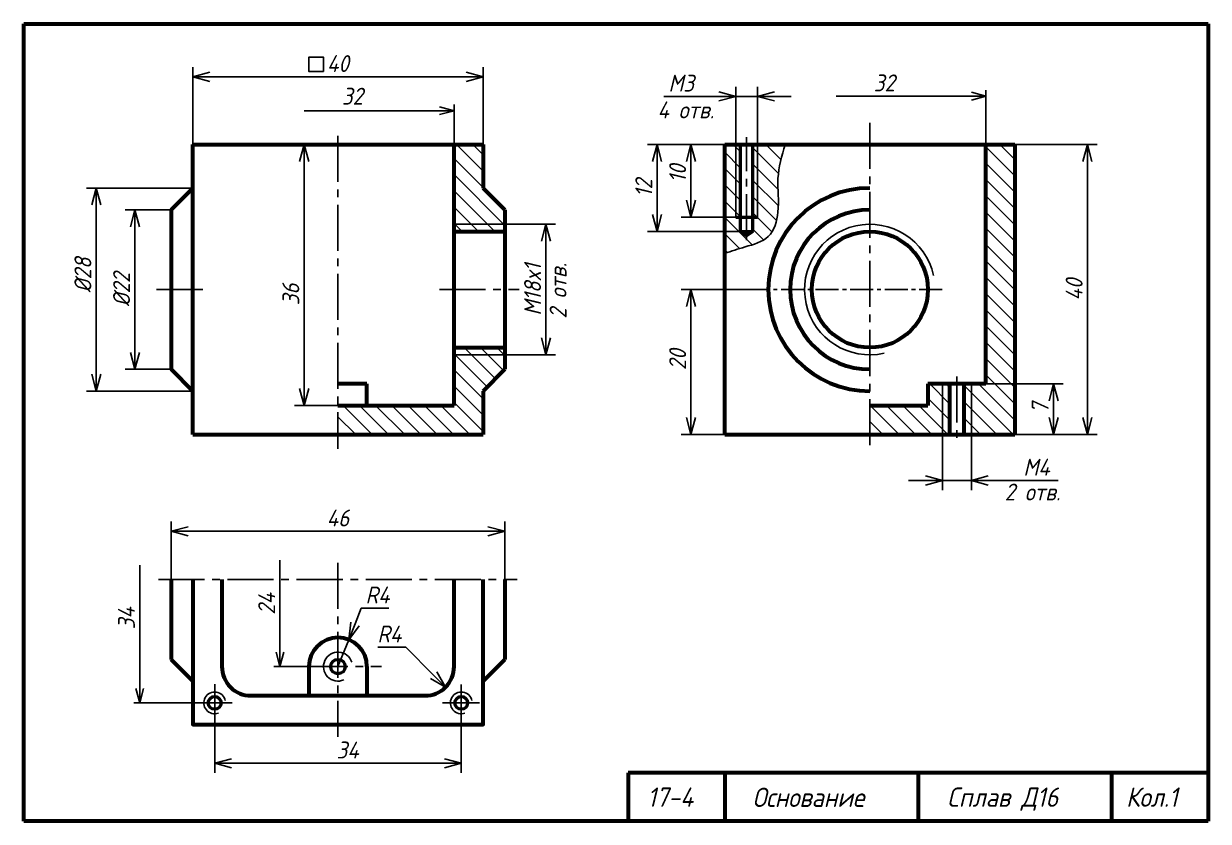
# Model space of a CAD drawing. Header units: millimetres. Extents: x -255 to 513, y 132 to 472.
# Drawn here: x 10 to 255, y 307 to 472 of the extents above; entities that cross this region are included whole.
import ezdxf

# ---------------------------------------------------------------- set-up
doc = ezdxf.new("R2010")
doc.units = ezdxf.units.MM
doc.header["$LTSCALE"] = 0.5
doc.linetypes.add('CENTER2', pattern=[28.575, 19.05, -3.175, 3.175, -3.175])
doc.layers.get('Defpoints').update_dxf_attribs({"color": 5})
doc.styles.get("Standard").update_dxf_attribs({"font": 'isocpeui.ttf', "width": 0.9})
doc.dimstyles.new('Standart 1', dxfattribs={"dimtxt": 3.5, "dimasz": 3.5, "dimexe": 2, "dimexo": 0, "dimgap": 1, "dimtad": 1, "dimtoh": 1, "dimdec": 0, "dimtxsty": 'Standard', "dimblk": 'OPEN30', "dimcen": 2.5, "dimadec": 0, "dimazin": 0, "dimtfac": 1, "dimtdec": 0, "dimtmove": 0, "dimatfit": 3, "dimldrblk": 'DOTSMALL', "dimfxl": 0, "dimarcsym": 0})
pattern_1 = [(135, (-20, 287), (-1.683798, -1.683798), [])]

# ---------------------------------------------------------------- blocks, each defined once
blk = doc.blocks.new('_Open30')
at = {"color": 0, "linetype": 'ByBlock', "lineweight": -2}
for p, q in [((-1, 0.268), (0, 0)), ((0, 0), (-1, -0.268)), ((0, 0), (-1, 0))]:
    blk.add_line(p, q, dxfattribs=at)
blk = doc.blocks.new('*D123')
at = {"color": 0, "lineweight": -2}
for p, q in [((49.5, 327.74), (49.5, 317)), ((100.5, 327.84), (100.5, 317)), ((53, 319), (97, 319))]:
    blk.add_line(p, q, dxfattribs=at)
at = {"layer": 'Defpoints', "color": 0}
for p in [(49.5, 327.74), (100.5, 327.84), (100.5, 319)]:
    blk.add_point(p, dxfattribs=at)
at = {"color": 0, "lineweight": -2, "xscale": 3.5, "yscale": 3.5, "zscale": 3.5, "rotation": 180}
blk.add_blockref('_Open30', (49.5, 319), dxfattribs=at)
at = {"color": 0, "lineweight": -2, "xscale": 3.5, "yscale": 3.5, "zscale": 3.5}
blk.add_blockref('_Open30', (100.5, 319), dxfattribs=at)
at = {"color": 0, "lineweight": -3, "insert": (77, 321.75), "char_height": 3.5, "attachment_point": 5}
blk.add_mtext('34', dxfattribs=at)
blk = doc.blocks.new('_DotSmall')
at = {"color": 0, "linetype": 'ByBlock', "const_width": 0.5}
blk.add_lwpolyline([(-0.0625, 0, 1), (0.0625, 0, 1)], format="xyb", close=True, dxfattribs=at)
blk = doc.blocks.new('*D124')
at = {"color": 0, "lineweight": -2}
for p, q in [((40.5, 357), (40.5, 369)), ((109.5, 357), (109.5, 369)), ((44, 367), (106, 367))]:
    blk.add_line(p, q, dxfattribs=at)
at = {"layer": 'Defpoints', "color": 0}
for p in [(109.5, 367), (40.5, 357), (109.5, 357)]:
    blk.add_point(p, dxfattribs=at)
at = {"color": 0, "lineweight": -2, "xscale": 3.5, "yscale": 3.5, "zscale": 3.5, "rotation": 180}
blk.add_blockref('_Open30', (40.5, 367), dxfattribs=at)
at = {"color": 0, "lineweight": -2, "xscale": 3.5, "yscale": 3.5, "zscale": 3.5}
blk.add_blockref('_Open30', (109.5, 367), dxfattribs=at)
at = {"color": 0, "lineweight": -3, "insert": (75, 369.75), "char_height": 3.5, "attachment_point": 5}
blk.add_mtext('46', dxfattribs=at)
blk = doc.blocks.new('*D125')
at = {"color": 0, "lineweight": -2}
for p, q in [((200, 387), (200, 375.5)), ((206, 387), (206, 375.5)), ((196.5, 377.5), (193, 377.5)), ((200, 377.5), (206, 377.5)), ((209.5, 377.5), (223.97, 377.5))]:
    blk.add_line(p, q, dxfattribs=at)
at = {"layer": 'Defpoints', "color": 0}
for p in [(200, 387), (206, 387), (206, 377.5)]:
    blk.add_point(p, dxfattribs=at)
at = {"color": 0, "lineweight": -2, "xscale": 3.5, "yscale": 3.5, "zscale": 3.5}
blk.add_blockref('_Open30', (200, 377.5), dxfattribs=at)
at = {"color": 0, "lineweight": -2, "xscale": 3.5, "yscale": 3.5, "zscale": 3.5, "rotation": 180}
blk.add_blockref('_Open30', (206, 377.5), dxfattribs=at)
at = {"color": 0, "lineweight": -3, "insert": (218.48, 380.25), "char_height": 3.5, "attachment_point": 5}
blk.add_mtext(' M4', dxfattribs=at)
blk = doc.blocks.new('*D126')
at = {"color": 0, "lineweight": -2}
for p, q in [((157.25, 447), (157.25, 458.95)), ((161.75, 447), (161.75, 458.95)), ((153.75, 456.95), (142.41, 456.95)), ((161.75, 456.95), (157.25, 456.95)), ((165.25, 456.95), (168.75, 456.95))]:
    blk.add_line(p, q, dxfattribs=at)
at = {"layer": 'Defpoints', "color": 0}
for p in [(161.75, 456.95), (157.25, 447), (161.75, 447)]:
    blk.add_point(p, dxfattribs=at)
at = {"color": 0, "lineweight": -2, "xscale": 3.5, "yscale": 3.5, "zscale": 3.5}
blk.add_blockref('_Open30', (157.25, 456.95), dxfattribs=at)
at = {"color": 0, "lineweight": -2, "xscale": 3.5, "yscale": 3.5, "zscale": 3.5, "rotation": 180}
blk.add_blockref('_Open30', (161.75, 456.95), dxfattribs=at)
at = {"color": 0, "lineweight": -3, "insert": (146, 459.7), "char_height": 3.5, "attachment_point": 5}
blk.add_mtext('M3', dxfattribs=at)
blk = doc.blocks.new('*D127')
at = {"color": 0, "lineweight": -2}
for p, q in [((155, 447), (146, 447)), ((148, 435.5), (148, 443.5)), ((157.25, 432), (146, 432))]:
    blk.add_line(p, q, dxfattribs=at)
at = {"layer": 'Defpoints', "color": 0}
for p in [(148, 447), (155, 447), (157.25, 432)]:
    blk.add_point(p, dxfattribs=at)
at = {"color": 0, "lineweight": -2, "xscale": 3.5, "yscale": 3.5, "zscale": 3.5}
for p, rotation in [((148, 447), 90), ((148, 432), 270)]:
    blk.add_blockref('_Open30', p, dxfattribs=dict(at, rotation=rotation))
at = {"color": 0, "lineweight": -3, "insert": (145.25, 441), "char_height": 3.5, "attachment_point": 5, "rotation": 90}
blk.add_mtext('10', dxfattribs=at)
blk = doc.blocks.new('*D128')
at = {"color": 0, "lineweight": -2}
for p, q in [((148, 447), (139, 447)), ((141, 432.5), (141, 443.5)), ((158.18, 429), (139, 429))]:
    blk.add_line(p, q, dxfattribs=at)
at = {"layer": 'Defpoints', "color": 0}
for p in [(141, 447), (148, 447), (158.18, 429)]:
    blk.add_point(p, dxfattribs=at)
at = {"color": 0, "lineweight": -2, "xscale": 3.5, "yscale": 3.5, "zscale": 3.5}
for p, rotation in [((141, 447), 90), ((141, 429), 270)]:
    blk.add_blockref('_Open30', p, dxfattribs=dict(at, rotation=rotation))
at = {"color": 0, "lineweight": -3, "insert": (138.25, 438), "char_height": 3.5, "attachment_point": 5, "rotation": 90}
blk.add_mtext('12', dxfattribs=at)
blk = doc.blocks.new('*D129')
at = {"color": 0, "lineweight": -2}
for p, q in [((159.5, 417), (146, 417)), ((148, 390.5), (148, 413.5)), ((155, 387), (146, 387))]:
    blk.add_line(p, q, dxfattribs=at)
at = {"layer": 'Defpoints', "color": 0}
for p in [(148, 417), (159.5, 417), (155, 387)]:
    blk.add_point(p, dxfattribs=at)
at = {"color": 0, "lineweight": -2, "xscale": 3.5, "yscale": 3.5, "zscale": 3.5}
for p, rotation in [((148, 417), 90), ((148, 387), 270)]:
    blk.add_blockref('_Open30', p, dxfattribs=dict(at, rotation=rotation))
at = {"color": 0, "lineweight": -3, "insert": (145.25, 402.5), "char_height": 3.5, "attachment_point": 5, "rotation": 90}
blk.add_mtext('20', dxfattribs=at)
blk = doc.blocks.new('*D130')
at = {"color": 0, "lineweight": -2}
for p, q in [((109.5, 430.5), (120, 430.5)), ((118, 407), (118, 427)), ((109.5, 403.5), (120, 403.5))]:
    blk.add_line(p, q, dxfattribs=at)
at = {"layer": 'Defpoints', "color": 0}
for p in [(109.5, 430.5), (118, 430.5), (109.5, 403.5)]:
    blk.add_point(p, dxfattribs=at)
at = {"color": 0, "lineweight": -2, "xscale": 3.5, "yscale": 3.5, "zscale": 3.5}
for p, rotation in [((118, 430.5), 90), ((118, 403.5), 270)]:
    blk.add_blockref('_Open30', p, dxfattribs=dict(at, rotation=rotation))
at = {"color": 0, "lineweight": -3, "insert": (115.25, 417), "char_height": 3.5, "attachment_point": 5, "rotation": 90}
blk.add_mtext('M18x1', dxfattribs=at)
blk = doc.blocks.new('*D131')
at = {"color": 0, "lineweight": -2}
for p, q in [((75, 447), (66, 447)), ((68, 396.5), (68, 443.5)), ((75, 393), (66, 393))]:
    blk.add_line(p, q, dxfattribs=at)
at = {"layer": 'Defpoints', "color": 0}
for p in [(68, 447), (75, 447), (75, 393)]:
    blk.add_point(p, dxfattribs=at)
at = {"color": 0, "lineweight": -2, "xscale": 3.5, "yscale": 3.5, "zscale": 3.5}
for p, rotation in [((68, 447), 90), ((68, 393), 270)]:
    blk.add_blockref('_Open30', p, dxfattribs=dict(at, rotation=rotation))
at = {"color": 0, "lineweight": -3, "insert": (65.25, 416), "char_height": 3.5, "attachment_point": 5, "rotation": 90}
blk.add_mtext('36', dxfattribs=at)
blk = doc.blocks.new('*D132')
at = {"color": 0, "lineweight": -2}
for p, q in [((209, 397.5), (225, 397.5)), ((223, 394), (223, 390.5)), ((215, 387), (225, 387))]:
    blk.add_line(p, q, dxfattribs=at)
at = {"layer": 'Defpoints', "color": 0}
for p in [(209, 397.5), (215, 387), (223, 387)]:
    blk.add_point(p, dxfattribs=at)
at = {"color": 0, "lineweight": -2, "xscale": 3.5, "yscale": 3.5, "zscale": 3.5}
for p, rotation in [((223, 397.5), 90), ((223, 387), 270)]:
    blk.add_blockref('_Open30', p, dxfattribs=dict(at, rotation=rotation))
at = {"color": 0, "lineweight": -3, "insert": (220.23, 392.5), "char_height": 3.5, "attachment_point": 5, "rotation": 90}
blk.add_mtext('7', dxfattribs=at)
blk = doc.blocks.new('*D133')
at = {"color": 0, "lineweight": -2}
for p, q in [((45, 447), (45, 463)), ((48.5, 461), (101.5, 461)), ((105, 447), (105, 463))]:
    blk.add_line(p, q, dxfattribs=at)
at = {"layer": 'Defpoints', "color": 0}
for p in [(105, 461), (45, 447), (105, 447)]:
    blk.add_point(p, dxfattribs=at)
at = {"color": 0, "lineweight": -2, "xscale": 3.5, "yscale": 3.5, "zscale": 3.5, "rotation": 180}
blk.add_blockref('_Open30', (45, 461), dxfattribs=at)
at = {"color": 0, "lineweight": -2, "xscale": 3.5, "yscale": 3.5, "zscale": 3.5}
blk.add_blockref('_Open30', (105, 461), dxfattribs=at)
at = {"color": 0, "lineweight": -3, "insert": (75, 463.75), "char_height": 3.5, "attachment_point": 5}
blk.add_mtext('40', dxfattribs=at)
blk = doc.blocks.new('*D134')
at = {"color": 0, "lineweight": -2}
for p, q in [((215, 447), (232, 447)), ((230, 390.5), (230, 443.5)), ((215, 387), (232, 387))]:
    blk.add_line(p, q, dxfattribs=at)
at = {"layer": 'Defpoints', "color": 0}
for p in [(215, 447), (230, 447), (215, 387)]:
    blk.add_point(p, dxfattribs=at)
at = {"color": 0, "lineweight": -2, "xscale": 3.5, "yscale": 3.5, "zscale": 3.5}
for p, rotation in [((230, 447), 90), ((230, 387), 270)]:
    blk.add_blockref('_Open30', p, dxfattribs=dict(at, rotation=rotation))
at = {"color": 0, "lineweight": -3, "insert": (227.25, 417), "char_height": 3.5, "attachment_point": 5, "rotation": 90}
blk.add_mtext('40', dxfattribs=at)
blk = doc.blocks.new('*D135')
at = {"color": 0, "lineweight": -2}
for p, q in [((40.5, 433.5), (31, 433.5)), ((33, 404), (33, 430)), ((40.5, 400.5), (31, 400.5))]:
    blk.add_line(p, q, dxfattribs=at)
at = {"layer": 'Defpoints', "color": 0}
for p in [(33, 433.5), (40.5, 433.5), (40.5, 400.5)]:
    blk.add_point(p, dxfattribs=at)
at = {"color": 0, "lineweight": -2, "xscale": 3.5, "yscale": 3.5, "zscale": 3.5}
for p, rotation in [((33, 433.5), 90), ((33, 400.5), 270)]:
    blk.add_blockref('_Open30', p, dxfattribs=dict(at, rotation=rotation))
at = {"color": 0, "lineweight": -3, "insert": (30.25, 417), "char_height": 3.5, "attachment_point": 5, "rotation": 90}
blk.add_mtext('%%c22', dxfattribs=at)
blk = doc.blocks.new('*D136')
at = {"color": 0, "lineweight": -2}
for p, q in [((45, 438), (23, 438)), ((25, 399.5), (25, 434.5)), ((45, 396), (23, 396))]:
    blk.add_line(p, q, dxfattribs=at)
at = {"layer": 'Defpoints', "color": 0}
for p in [(25, 438), (45, 438), (45, 396)]:
    blk.add_point(p, dxfattribs=at)
at = {"color": 0, "lineweight": -2, "xscale": 3.5, "yscale": 3.5, "zscale": 3.5}
for p, rotation in [((25, 438), 90), ((25, 396), 270)]:
    blk.add_blockref('_Open30', p, dxfattribs=dict(at, rotation=rotation))
at = {"color": 0, "lineweight": -3, "insert": (22.25, 420), "char_height": 3.5, "attachment_point": 5, "rotation": 90}
blk.add_mtext('%%c28', dxfattribs=at)
blk = doc.blocks.new('*D137')
at = {"color": 0, "lineweight": -2}
for p, q in [((79.83, 351.07), (78.53, 347.82)), ((85.55, 351.07), (79.83, 351.07)), ((75, 339), (77.23, 344.57))]:
    blk.add_line(p, q, dxfattribs=at)
at = {"layer": 'Defpoints', "color": 0}
for p in [(77.23, 344.57), (75, 339)]:
    blk.add_point(p, dxfattribs=at)
at = {"color": 0, "lineweight": -2, "xscale": 3.5, "yscale": 3.5, "zscale": 3.5, "rotation": 248.1985905136475}
blk.add_blockref('_Open30', (77.23, 344.57), dxfattribs=at)
at = {"color": 0, "lineweight": -3, "insert": (83.19, 353.82), "char_height": 3.5, "attachment_point": 5}
blk.add_mtext('R4', dxfattribs=at)
blk = doc.blocks.new('*D138')
at = {"color": 0, "lineweight": -2}
for p, q in [((83.27, 343), (89, 343)), ((89, 343), (94.77, 337.23))]:
    blk.add_line(p, q, dxfattribs=at)
at = {"layer": 'Defpoints', "color": 0}
for p in [(93, 339), (97.24, 334.76)]:
    blk.add_point(p, dxfattribs=at)
at = {"color": 0, "lineweight": -2, "xscale": 3.5, "yscale": 3.5, "zscale": 3.5, "rotation": 315}
blk.add_blockref('_Open30', (97.24, 334.76), dxfattribs=at)
at = {"color": 0, "lineweight": -3, "insert": (85.64, 345.75), "char_height": 3.5, "attachment_point": 5}
blk.add_mtext('R4', dxfattribs=at)

msp = doc.modelspace()

# ---------------------------------------------------------------- hatches: boundary and pattern name
at = {"lineweight": -3}
h = msp.add_hatch(dxfattribs=at)
h.set_pattern_fill('ANSI31', scale=0.75, angle=90, style=0)
h.set_pattern_definition(pattern_1)
h.paths.add_polyline_path([(99, 430.5), (99, 429), (109.5, 429), (109.5, 430.5)])
h.paths.add_polyline_path([(109.5, 403.5), (109.5, 405), (99, 405), (99, 403.5)])
h.paths.add_polyline_path([(99, 403.5), (99, 393), (75, 393), (75, 387), (105, 387), (105, 396), (109.5, 400.5), (109.5, 403.5)])
h.paths.add_polyline_path([(105, 438), (105, 447), (99, 447), (99, 430.5), (109.5, 430.5), (109.5, 433.5)])
h = msp.add_hatch(dxfattribs=at)
h.set_pattern_fill('ANSI31', scale=0.75, angle=90, style=0)
h.set_pattern_definition(pattern_1)
h.paths.add_polyline_path([(157.25, 432), (158.18, 432), (158.18, 447), (157.25, 447)], flags=17)
edge = h.paths.add_edge_path()
edge.add_line((157.25, 447), (155, 447))
edge.add_line((155, 447), (155, 424.5))
edge.add_spline(control_points=[(155, 424.5), (156.37, 424.95), (159.38, 425.93), (164.68, 427.31), (166.55, 433.65), (165.48, 440.06), (166.8, 444.67), (167.47, 447)], knot_values=[0, 0, 0, 0, 4.379267, 9.673787, 15.058952, 22.058952, 29.211003, 29.211003, 29.211003, 29.211003], degree=3, periodic=0)
edge.add_line((167.47, 447), (161.75, 447))
edge.add_line((161.75, 447), (161.75, 432))
edge.add_line((161.75, 432), (160.82, 432))
edge.add_line((160.82, 432), (160.82, 429))
edge.add_line((160.82, 429), (159.5, 428.13))
edge.add_line((159.5, 428.13), (158.18, 429))
edge.add_line((158.18, 429), (158.18, 432))
edge.add_line((158.18, 432), (157.25, 432))
edge.add_line((157.25, 432), (157.25, 447))
h.paths.add_polyline_path([(161.75, 447), (160.82, 447), (160.82, 432), (161.75, 432)], flags=17)
h = msp.add_hatch(dxfattribs=at)
h.set_pattern_fill('ANSI31', scale=0.75, angle=90, style=0)
h.set_pattern_definition([(135, (-20, 281.5), (-1.683798, -1.683798), [])])
h.paths.add_polyline_path([(200, 387), (200, 397.5), (197, 397.5), (197, 393), (185, 393), (185, 387)])
h.paths.add_polyline_path([(200, 387), (201.5, 387), (201.5, 397.5), (200, 397.5)])
h.paths.add_polyline_path([(204.5, 387), (206, 387), (206, 397.5), (204.5, 397.5)])
h.paths.add_polyline_path([(206, 387), (215, 387), (215, 447), (209, 447), (209, 397.5), (206, 397.5)])

# ---------------------------------------------------------------- linework, layer by layer
at = {"color": 7, "lineweight": 60}
for p, q in [((10, 307), (10, 472)), ((10, 472), (255, 472)), ((255, 472), (255, 307)), ((45, 387), (45, 447)), ((45, 447), (105, 447)), ((99, 393), (99, 447)), ((105, 447), (105, 438)), ((155, 387), (155, 447)), ((155, 447), (215, 447)), ((209, 397.5), (209, 447)), ((215, 447), (215, 387)), ((45, 438), (40.5, 433.5)), ((105, 438), (109.5, 433.5)), ((40.5, 433.5), (40.5, 400.5)), ((109.5, 433.5), (109.5, 400.5)), ((99, 429), (109.5, 429)), ((99, 405), (109.5, 405)), ((45, 396), (40.5, 400.5)), ((105, 396), (109.5, 400.5)), ((81, 397.5), (75, 397.5)), ((81, 393), (81, 397.5)), ((209, 397.5), (197, 397.5)), ((197, 397.5), (197, 393)), ((201.5, 397.5), (201.5, 387)), ((204.5, 387), (204.5, 397.5)), ((105, 396), (105, 387)), ((75, 393), (99, 393)), ((185, 393), (197, 393)), ((45, 387), (105, 387)), ((155, 387), (215, 387)), ((40.5, 357), (40.5, 340.5)), ((109.5, 357), (109.5, 340.5)), ((45, 336), (40.5, 340.5)), ((69, 339), (69, 333)), ((81, 339), (81, 333)), ((105, 336), (109.5, 340.5)), ((255, 317), (135, 317)), ((135, 317), (135, 307)), ((155, 317), (155, 307)), ((195, 317), (195, 307)), ((235, 317), (235, 307)), ((255, 307), (10, 307))]:
    msp.add_line(p, q, dxfattribs=at)
at = {"color": 7, "lineweight": -3}
for p, q in [((209, 447), (209, 458.25)), ((206, 457), (178, 457)), ((96, 454), (68, 454)), ((99, 447), (99, 455.25)), ((157.25, 447), (157.25, 432)), ((161.75, 432), (161.75, 447)), ((99, 430.5), (109.5, 430.5)), ((99, 403.5), (109.5, 403.5)), ((200, 397.5), (200, 387)), ((206, 397.5), (206, 387)), ((63, 342), (63, 361)), ((34, 334.5), (34, 360)), ((67.5, 339), (61.75, 339)), ((45.79, 331.5), (32.75, 331.5))]:
    msp.add_line(p, q, dxfattribs=at)
at = {"color": 7, "linetype": 'CENTER2', "lineweight": -3}
for p, q in [((185, 451.5), (185, 384.06)), ((75, 448.82), (75, 384.06)), ((159.5, 427.23), (159.5, 448.52)), ((37.5, 417), (48, 417)), ((96, 417), (112.5, 417)), ((203, 399), (203, 385)), ((75, 360.5), (75, 324.45)), ((37.87, 357), (112.04, 357)), ((67.5, 339), (84, 339)), ((49.5, 335.37), (49.5, 327.74)), ((100.5, 327.84), (100.5, 335.28)), ((53.13, 331.5), (45.79, 331.5)), ((96.63, 331.5), (104.27, 331.5))]:
    msp.add_line(p, q, dxfattribs=at)
at = {"color": 7}
msp.add_line((159.5, 447), (158.18, 447), dxfattribs=at)
at = {"color": 7, "lineweight": 50}
for p, q in [((158.18, 447), (158.18, 429)), ((160.82, 429), (160.82, 447)), ((157.25, 432), (161.75, 432)), ((158.18, 432), (160.82, 432)), ((158.18, 429), (160.82, 429)), ((159.5, 428.13), (158.18, 429)), ((160.82, 429), (159.5, 428.13))]:
    msp.add_line(p, q, dxfattribs=at)
at = {"color": 7, "linetype": 'CENTER2', "lineweight": -3, "ltscale": 0.5}
msp.add_line((159.5, 417), (200, 417), dxfattribs=at)
at = {"color": 7, "lineweight": -3}
for points in [[(72, 462.1), (69, 462.1), (69, 465.1), (72, 465.1)], [(75, 357), (75, 357), (75, 357), (75, 357)]]:
    msp.add_lwpolyline(points, close=True, dxfattribs=at)
at = {"color": 7, "lineweight": 60}
msp.add_lwpolyline([(45, 357), (45, 327), (105, 327), (105, 357)], dxfattribs=at)
msp.add_lwpolyline([(51, 357), (51, 339, 0.414214), (57, 333), (93, 333, 0.414214), (99, 339), (99, 357)], format="xyb", dxfattribs=at)
msp.add_circle((185, 417), 12, dxfattribs=at)
at = {"color": 7, "lineweight": 50}
for centre, radius in [((75, 339), 1.5), ((49.5, 331.5), 1.32), ((100.5, 331.5), 1.32)]:
    msp.add_circle(centre, radius, dxfattribs=at)
at = {"color": 7, "lineweight": 60}
for centre, radius, start, end in [((185, 417), 21, 90, 270), ((185, 417), 16.5, 90, 270), ((75, 339), 6, 0, 180)]:
    msp.add_arc(centre, radius, start, end, dxfattribs=at)
at = {"color": 7, "lineweight": -3}
for centre, radius, start, end in [((185, 417), 13.5, 12.5288, 282.5288), ((75, 339), 3, 17.8285, 293.4234), ((49.5, 331.5), 2.25, 11.8625, 290.009), ((100.5, 331.5), 2.25, 11.8625, 290.009)]:
    msp.add_arc(centre, radius, start, end, dxfattribs=at)
msp.add_spline([(167.47, 447), (166, 440), (166, 433), (164, 428), (159.18, 425.82), (155, 424.5)], degree=3, dxfattribs=at)

# ---------------------------------------------------------------- block references
at = {"color": 7, "lineweight": -3, "xscale": 3, "yscale": 3, "zscale": 3}
for p in [(209, 457), (99, 454)]:
    msp.add_blockref('_Open30', p, dxfattribs=at)
at = {"color": 7, "lineweight": -3, "xscale": 3, "yscale": 3, "zscale": 3, "rotation": 270}
for p in [(63, 339), (34, 331.5)]:
    msp.add_blockref('_Open30', p, dxfattribs=at)

# ---------------------------------------------------------------- texts
at = {"color": 7, "lineweight": -3, "width": 0.9}
for s, p in [('4 отв.', (141.08, 452.41)), ('2 отв.', (212.9, 373.37))]:
    msp.add_text(s, height=3.5, dxfattribs=at).set_placement(p)
msp.add_text('2 отв.', height=3.5, rotation=90, dxfattribs=at).set_placement((122.27, 411))
at = {"color": 7, "width": 0.9}
for s, p in [('17-4', (139, 310)), ('Основание', (160.73, 309.96)), ('Сплав Д16', (201, 310)), ('Кол.1', (238, 310))]:
    msp.add_text(s, height=4, dxfattribs=at).set_placement(p)
at = {"color": 7, "lineweight": -3, "char_height": 3.5, "attachment_point": 5}
for insert in [(188, 459.75), (78, 457)]:
    msp.add_mtext('32', dxfattribs=dict(at, insert=insert))
at = {"color": 7, "char_height": 3.5, "attachment_point": 5, "rotation": 90}
for s, insert in [('24', (60.25, 352)), ('34', (31.25, 349))]:
    msp.add_mtext(s, dxfattribs=dict(at, insert=insert))

# ---------------------------------------------------------------- dimensions: what is measured, and where the dimension line sits
at = {"color": 7, "lineweight": -3}
for base, p1, p2, text, picture, middle in [((105, 461), (45, 447), (105, 447), '40', '*D133', (75, 461)), ((161.75, 456.95), (157.25, 447), (161.75, 447), 'M3', '*D126', (146, 456.95)), ((206, 377.5), (200, 387), (206, 387), ' M4', '*D125', (218.48, 377.5)), ((109.5, 367), (40.5, 357), (109.5, 357), '46', '*D124', (75, 367)), ((100.5, 319), (49.5, 327.74), (100.5, 327.84), '34', '*D123', (77, 319))]:
    dim = msp.add_linear_dim(base=base, p1=p1, p2=p2, text=text, dimstyle='Standart 1', dxfattribs=at)
    dim.commit()
    dim.dimension.update_dxf_attribs({"geometry": picture, "text_midpoint": middle, "dimtype": 160})
for base, p1, p2, text, picture, middle in [((68, 447), (75, 393), (75, 447), '36', '*D131', (68, 416)), ((141, 447), (158.18, 429), (148, 447), '12', '*D128', (141, 438)), ((148, 447), (157.25, 432), (155, 447), '10', '*D127', (148, 441)), ((230, 447), (215, 387), (215, 447), '40', '*D134', (230, 417)), ((25, 438), (45, 396), (45, 438), '%%c28', '*D136', (25, 420)), ((33, 433.5), (40.5, 400.5), (40.5, 433.5), '%%c22', '*D135', (33, 417)), ((118, 430.5), (109.5, 403.5), (109.5, 430.5), 'M18x1', '*D130', (118, 417)), ((148, 417), (155, 387), (159.5, 417), '20', '*D129', (148, 402.5)), ((223, 387), (209, 397.5), (215, 387), '7', '*D132', (223, 392.5))]:
    dim = msp.add_linear_dim(base=base, p1=p1, p2=p2, angle=90, text=text, dimstyle='Standart 1', dxfattribs=at)
    dim.commit()
    dim.dimension.update_dxf_attribs({"geometry": picture, "text_midpoint": middle, "dimtype": 160})
dim = msp.add_radius_dim(center=(75, 339), mpoint=(77.23, 344.57), text='R4', dimstyle='Standart 1', dxfattribs=at)
dim.commit()
dim.dimension.update_dxf_attribs({"geometry": '*D137', "text_midpoint": (83.19, 353.82)})
dim = msp.add_radius_dim(center=(93, 339), mpoint=(97.24, 334.76), text='R4', dimstyle='Standart 1', dxfattribs=at)
dim.commit()
dim.dimension.update_dxf_attribs({"geometry": '*D138', "text_midpoint": (85.64, 343), "dimtype": 164})

doc.saveas('drawing.dxf')
